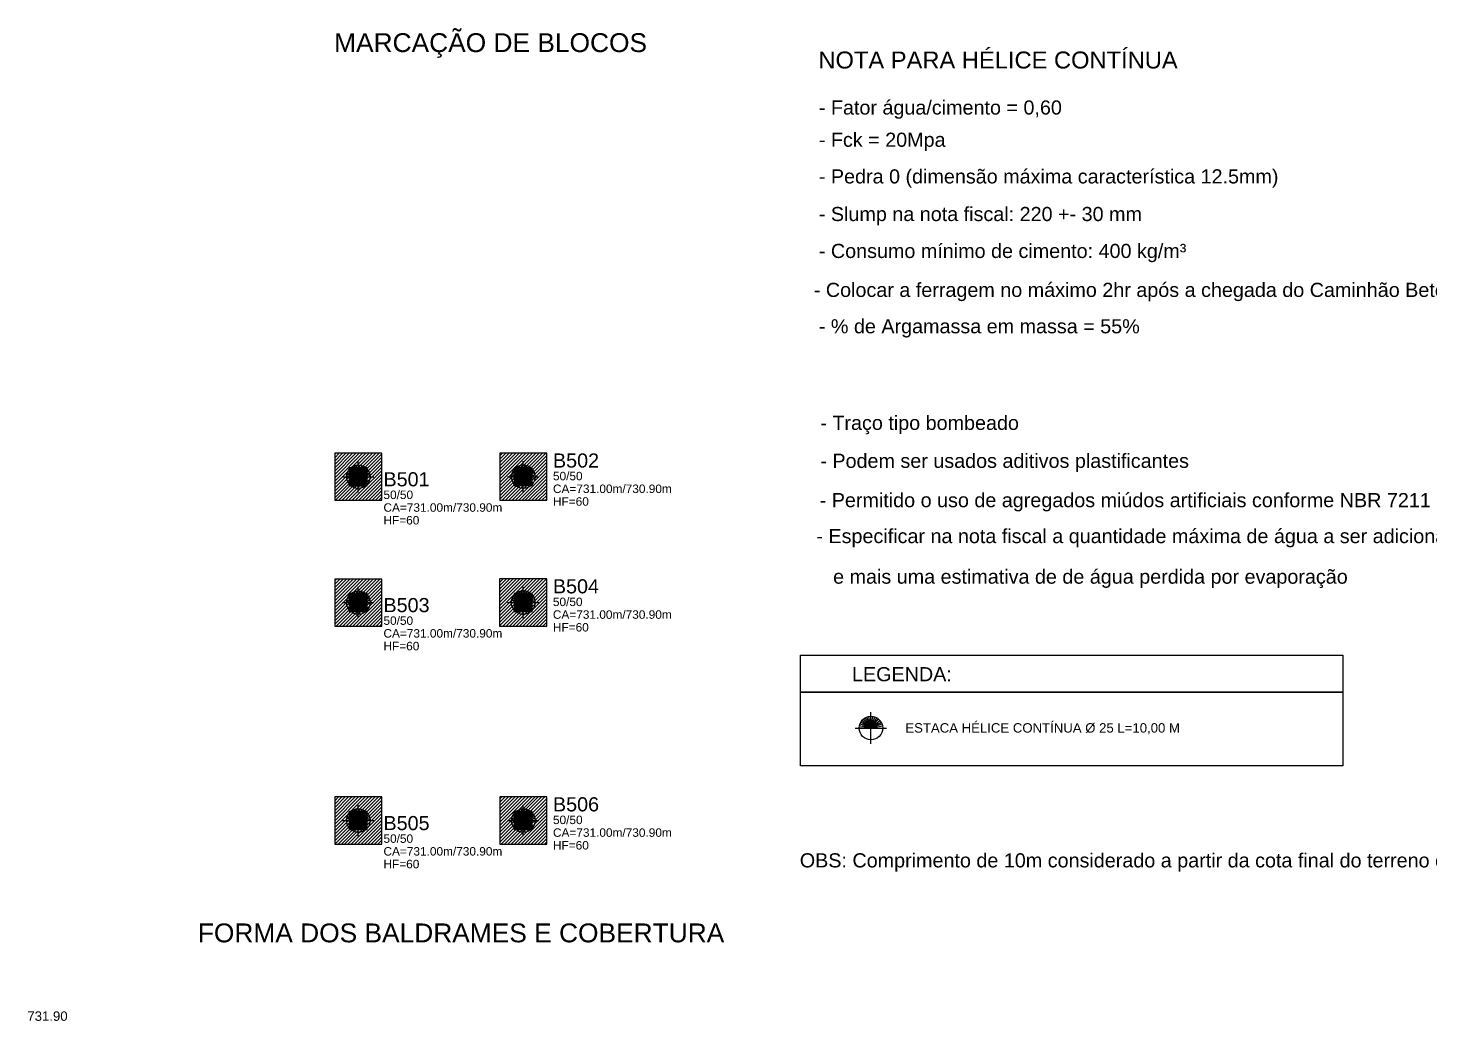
# Model space of a CAD drawing. Extents: x 3 to 128, y 2 to 83.
# Drawn here: x 61.44 to 91.2, y 61.86 to 82.95 of the extents above; entities that cross this region are included whole.
import ezdxf

# ---------------------------------------------------------------- set-up
doc = ezdxf.new("R2010")
doc.units = 0
doc.header["$MEASUREMENT"] = 0
doc.linetypes.add('ESTILO_TQS_0001', pattern=[1, 0.7, -0.3])
for name, color, linetype in [('1', 3, 'CONTINUOUS'), ('18', 6, 'CONTINUOUS'), ('19', 253, 'CONTINUOUS'), ('23', 100, 'CONTINUOUS'), ('3', 7, 'CONTINUOUS'), ('36', 7, 'CONTINUOUS'), ('8', 178, 'CONTINUOUS')]:
    doc.layers.add(name, color=color, linetype=linetype)
doc.styles.add('TQS_ARIAL', font='arial.ttf')

msp = doc.modelspace()

# ---------------------------------------------------------------- linework, layer by layer
at = {"layer": '1', "color": 3, "linetype": 'Continuous'}
for p, q in [((68.451969, 73.418001), (68.451969, 73.418001)), ((71.955052, 73.418213), (71.955052, 73.418213)), ((68.451969, 70.746264), (68.451969, 70.746264)), ((71.953513, 70.74734), (71.953513, 70.74734)), ((68.451968, 66.117871), (68.451968, 66.117871)), ((71.955051, 66.118083), (71.955051, 66.118083))]:
    msp.add_line(p, q, dxfattribs=at)
at = {"layer": '18', "color": 6, "linetype": 'Continuous'}
for p, q in [((67.951969, 72.972427), (68.897543, 73.918001)), ((67.951969, 73.043138), (68.826832, 73.918001)), ((67.951969, 73.113849), (68.756122, 73.918001)), ((67.951969, 73.184559), (68.685411, 73.918001)), ((67.951969, 73.25527), (68.6147, 73.918001)), ((67.951969, 73.325981), (68.543989, 73.918001)), ((67.951969, 73.396691), (68.473279, 73.918001)), ((67.951969, 73.467402), (68.402568, 73.918001)), ((67.951969, 73.538113), (68.331857, 73.918001)), ((67.951969, 73.608823), (68.261147, 73.918001)), ((67.951969, 73.679534), (68.190436, 73.918001)), ((67.951969, 73.750245), (68.119725, 73.918001)), ((67.951969, 73.820955), (68.049015, 73.918001)), ((67.951969, 73.891666), (67.978304, 73.918001)), ((67.968254, 72.918001), (68.951969, 73.901717)), ((68.038964, 72.918001), (68.951969, 73.831006)), ((71.455052, 72.939976), (72.433289, 73.918213)), ((71.455052, 73.010687), (72.362578, 73.918213)), ((71.455052, 73.081397), (72.291868, 73.918213)), ((71.455052, 73.152108), (72.221157, 73.918213)), ((71.455052, 73.222819), (72.150446, 73.918213)), ((71.455052, 73.293529), (72.079736, 73.918213)), ((71.455052, 73.36424), (72.009025, 73.918213)), ((71.455052, 73.434951), (71.938314, 73.918213)), ((71.455052, 73.505661), (71.867604, 73.918213)), ((71.455052, 73.576372), (71.796893, 73.918213)), ((71.455052, 73.647083), (71.726182, 73.918213)), ((71.455052, 73.717793), (71.655472, 73.918213)), ((71.455052, 73.788504), (71.584761, 73.918213)), ((71.455052, 73.859215), (71.51405, 73.918213)), ((71.504, 72.918213), (72.455052, 73.869265)), ((68.109675, 72.918001), (68.951969, 73.760295)), ((68.180386, 72.918001), (68.951969, 73.689585)), ((68.251096, 72.918001), (68.951969, 73.618874)), ((68.321807, 72.918001), (68.951969, 73.548163)), ((71.57471, 72.918213), (72.455052, 73.798555)), ((71.645421, 72.918213), (72.455052, 73.727844)), ((71.716132, 72.918213), (72.455052, 73.657133)), ((71.786842, 72.918213), (72.455052, 73.586422)), ((71.857553, 72.918213), (72.455052, 73.515712)), ((68.392518, 72.918001), (68.951969, 73.477453)), ((68.463228, 72.918001), (68.951969, 73.406742)), ((68.533939, 72.918001), (68.951969, 73.336031)), ((68.60465, 72.918001), (68.951969, 73.265321)), ((71.928264, 72.918213), (72.455052, 73.445001)), ((71.998975, 72.918213), (72.455052, 73.37429)), ((72.069685, 72.918213), (72.455052, 73.30358)), ((72.140396, 72.918213), (72.455052, 73.232869)), ((68.67536, 72.918001), (68.951969, 73.19461)), ((68.746071, 72.918001), (68.951969, 73.123899)), ((68.816782, 72.918001), (68.951969, 73.053189)), ((68.887492, 72.918001), (68.951969, 72.982478)), ((72.211107, 72.918213), (72.455052, 73.162158)), ((72.281817, 72.918213), (72.455052, 73.091448)), ((72.352528, 72.918213), (72.455052, 73.020737)), ((72.423239, 72.918213), (72.455052, 72.950026)), ((67.951969, 70.285421), (68.912812, 71.246264)), ((67.951969, 70.356132), (68.842101, 71.246264)), ((67.951969, 70.426843), (68.77139, 71.246264)), ((67.951969, 70.497553), (68.70068, 71.246264)), ((67.951969, 70.568264), (68.629969, 71.246264)), ((67.951969, 70.638975), (68.559258, 71.246264)), ((67.951969, 70.709685), (68.488548, 71.246264)), ((67.951969, 70.780396), (68.417837, 71.246264)), ((67.951969, 70.851107), (68.347126, 71.246264)), ((67.951969, 70.921817), (68.276416, 71.246264)), ((67.951969, 70.992528), (68.205705, 71.246264)), ((67.951969, 71.063239), (68.134994, 71.246264)), ((67.951969, 71.133949), (68.064284, 71.246264)), ((67.951969, 71.20466), (67.993573, 71.246264)), ((67.983522, 70.246264), (68.951969, 71.21471)), ((68.054233, 70.246264), (68.951969, 71.144)), ((71.453513, 70.251431), (72.449421, 71.24734)), ((71.453513, 70.322142), (72.37871, 71.24734)), ((71.453513, 70.392853), (72.308, 71.24734)), ((71.453513, 70.463564), (72.237289, 71.24734)), ((71.453513, 70.534274), (72.166578, 71.24734)), ((71.453513, 70.604985), (72.095868, 71.24734)), ((71.453513, 70.675696), (72.025157, 71.24734)), ((71.453513, 70.746406), (71.954446, 71.24734)), ((71.453513, 70.817117), (71.883736, 71.24734)), ((71.453513, 70.887828), (71.813025, 71.24734)), ((71.453513, 70.958538), (71.742314, 71.24734)), ((71.453513, 71.029249), (71.671604, 71.24734)), ((71.453513, 71.09996), (71.600893, 71.24734)), ((71.453513, 71.17067), (71.530182, 71.24734)), ((71.453513, 71.241381), (71.459472, 71.24734)), ((71.520132, 70.24734), (72.453513, 71.180721)), ((68.124944, 70.246264), (68.951969, 71.073289)), ((68.195655, 70.246264), (68.951969, 71.002578)), ((68.266365, 70.246264), (68.951969, 70.931868)), ((68.337076, 70.246264), (68.951969, 70.861157)), ((71.590842, 70.24734), (72.453513, 71.11001)), ((71.661553, 70.24734), (72.453513, 71.039299)), ((71.732264, 70.24734), (72.453513, 70.968589)), ((71.802974, 70.24734), (72.453513, 70.897878)), ((68.407787, 70.246264), (68.951969, 70.790446)), ((68.478497, 70.246264), (68.951969, 70.719736)), ((68.549208, 70.246264), (68.951969, 70.649025)), ((68.619919, 70.246264), (68.951969, 70.578314)), ((71.873685, 70.24734), (72.453513, 70.827167)), ((71.944396, 70.24734), (72.453513, 70.756457)), ((72.015106, 70.24734), (72.453513, 70.685746)), ((72.085817, 70.24734), (72.453513, 70.615035)), ((72.156528, 70.24734), (72.453513, 70.544325)), ((68.690629, 70.246264), (68.951969, 70.507604)), ((68.76134, 70.246264), (68.951969, 70.436893)), ((68.832051, 70.246264), (68.951969, 70.366182)), ((68.902761, 70.246264), (68.951969, 70.295472)), ((72.227238, 70.24734), (72.453513, 70.473614)), ((72.297949, 70.24734), (72.453513, 70.402903)), ((72.36866, 70.24734), (72.453513, 70.332193)), ((72.439371, 70.24734), (72.453513, 70.261482)), ((67.951968, 65.617871), (68.951968, 66.617871)), ((67.951968, 65.689226), (68.880613, 66.617871)), ((67.951968, 65.759937), (68.809902, 66.617871)), ((67.951968, 65.830648), (68.739191, 66.617871)), ((67.951968, 65.901358), (68.66848, 66.617871)), ((67.951968, 65.972069), (68.59777, 66.617871)), ((67.951968, 66.04278), (68.527059, 66.617871)), ((67.951968, 66.113491), (68.456348, 66.617871)), ((67.951968, 66.184201), (68.385638, 66.617871)), ((67.951968, 66.254912), (68.314927, 66.617871)), ((67.951968, 66.325623), (68.244216, 66.617871)), ((67.951968, 66.396333), (68.173506, 66.617871)), ((67.951968, 66.467044), (68.102795, 66.617871)), ((67.951968, 66.537755), (68.032084, 66.617871)), ((67.951968, 66.608465), (67.961374, 66.617871)), ((68.022034, 65.617871), (68.951968, 66.547805)), ((68.092745, 65.617871), (68.951968, 66.477094)), ((68.163455, 65.617871), (68.951968, 66.406384)), ((71.455051, 65.656775), (72.416359, 66.618083)), ((71.455051, 65.727486), (72.345648, 66.618083)), ((71.455051, 65.798196), (72.274937, 66.618083)), ((71.455051, 65.868907), (72.204227, 66.618083)), ((71.455051, 65.939618), (72.133516, 66.618083)), ((71.455051, 66.010328), (72.062805, 66.618083)), ((71.455051, 66.081039), (71.992095, 66.618083)), ((71.455051, 66.15175), (71.921384, 66.618083)), ((71.455051, 66.22246), (71.850673, 66.618083)), ((71.455051, 66.293171), (71.779963, 66.618083)), ((71.455051, 66.363882), (71.709252, 66.618083)), ((71.455051, 66.434592), (71.638541, 66.618083)), ((71.455051, 66.505303), (71.567831, 66.618083)), ((71.455051, 66.576014), (71.49712, 66.618083)), ((71.487069, 65.618083), (72.455051, 66.586064)), ((71.55778, 65.618083), (72.455051, 66.515354)), ((71.628491, 65.618083), (72.455051, 66.444643)), ((71.699201, 65.618083), (72.455051, 66.373932)), ((68.234166, 65.617871), (68.951968, 66.335673)), ((68.304877, 65.617871), (68.951968, 66.264962)), ((68.375587, 65.617871), (68.951968, 66.194252)), ((68.446298, 65.617871), (68.951968, 66.123541)), ((71.769912, 65.618083), (72.455051, 66.303222)), ((71.840623, 65.618083), (72.455051, 66.232511)), ((71.911334, 65.618083), (72.455051, 66.1618)), ((71.982044, 65.618083), (72.455051, 66.09109)), ((68.517009, 65.617871), (68.951968, 66.05283)), ((68.587719, 65.617871), (68.951968, 65.98212)), ((68.65843, 65.617871), (68.951968, 65.911409)), ((68.729141, 65.617871), (68.951968, 65.840698)), ((72.052755, 65.618083), (72.455051, 66.020379)), ((72.123466, 65.618083), (72.455051, 65.949668)), ((72.194176, 65.618083), (72.455051, 65.878958)), ((72.264887, 65.618083), (72.455051, 65.808247)), ((68.799851, 65.617871), (68.951968, 65.769988)), ((68.870562, 65.617871), (68.951968, 65.699277)), ((68.941273, 65.617871), (68.951968, 65.628566)), ((72.335598, 65.618083), (72.455051, 65.737536)), ((72.406308, 65.618083), (72.455051, 65.666825))]:
    msp.add_line(p, q, dxfattribs=at)
for points in [[(67.951969, 72.918001), (68.951969, 72.918001), (68.951969, 73.918001), (67.951969, 73.918001), (67.951969, 72.918001)], [(71.455052, 72.918213), (72.455052, 72.918213), (72.455052, 73.918213), (71.455052, 73.918213), (71.455052, 72.918213)], [(67.951969, 70.246264), (68.951969, 70.246264), (68.951969, 71.246264), (67.951969, 71.246264), (67.951969, 70.246264)], [(71.453513, 70.24734), (72.453513, 70.24734), (72.453513, 71.24734), (71.453513, 71.24734), (71.453513, 70.24734)], [(67.951968, 65.617871), (68.951968, 65.617871), (68.951968, 66.617871), (67.951968, 66.617871), (67.951968, 65.617871)], [(71.455051, 65.618083), (72.455051, 65.618083), (72.455051, 66.618083), (71.455051, 66.618083), (71.455051, 65.618083)]]:
    msp.add_lwpolyline(points, dxfattribs=at)
at = {"layer": '19', "color": 253, "linetype": 'Continuous'}
for p, q in [((68.261969, 73.240001), (68.629969, 73.608001)), ((68.261969, 73.254143), (68.615827, 73.608001)), ((68.261969, 73.268285), (68.601685, 73.608001)), ((68.261969, 73.282427), (68.587543, 73.608001)), ((68.261969, 73.296569), (68.573401, 73.608001)), ((68.261969, 73.310712), (68.559259, 73.608001)), ((68.261969, 73.324854), (68.545116, 73.608001)), ((68.261969, 73.338996), (68.530974, 73.608001)), ((68.261969, 73.353138), (68.516832, 73.608001)), ((68.261969, 73.36728), (68.50269, 73.608001)), ((68.261969, 73.381422), (68.488548, 73.608001)), ((68.261969, 73.395564), (68.474406, 73.608001)), ((68.261969, 73.409707), (68.460264, 73.608001)), ((68.261969, 73.423849), (68.446122, 73.608001)), ((68.261969, 73.437991), (68.431979, 73.608001)), ((68.261969, 73.452133), (68.417837, 73.608001)), ((68.261969, 73.466275), (68.403695, 73.608001)), ((68.261969, 73.480417), (68.389553, 73.608001)), ((68.261969, 73.494559), (68.375411, 73.608001)), ((68.261969, 73.508702), (68.361269, 73.608001)), ((68.261969, 73.522844), (68.347127, 73.608001)), ((68.261969, 73.536986), (68.332984, 73.608001)), ((68.261969, 73.551128), (68.318842, 73.608001)), ((68.261969, 73.56527), (68.3047, 73.608001)), ((68.261969, 73.579412), (68.290558, 73.608001)), ((68.261969, 73.593554), (68.276416, 73.608001)), ((68.261969, 73.597793), (68.631761, 73.228001)), ((68.261969, 73.583651), (68.617619, 73.228001)), ((68.261969, 73.569509), (68.603477, 73.228001)), ((68.261969, 73.555367), (68.589335, 73.228001)), ((68.261969, 73.541225), (68.575193, 73.228001)), ((68.261969, 73.527083), (68.561051, 73.228001)), ((68.264111, 73.228001), (68.641969, 73.605859)), ((68.265904, 73.608001), (68.641969, 73.231935)), ((68.278254, 73.228001), (68.641969, 73.591717)), ((68.280046, 73.608001), (68.641969, 73.246078)), ((68.292396, 73.228001), (68.641969, 73.577575)), ((68.294188, 73.608001), (68.641969, 73.26022)), ((68.306538, 73.228001), (68.641969, 73.563432)), ((68.30833, 73.608001), (68.641969, 73.274362)), ((68.32068, 73.228001), (68.641969, 73.54929)), ((68.322472, 73.608001), (68.641969, 73.288504)), ((68.334822, 73.228001), (68.641969, 73.535148)), ((68.336614, 73.608001), (68.641969, 73.302646)), ((68.348964, 73.228001), (68.641969, 73.521006)), ((68.350756, 73.608001), (68.641969, 73.316788)), ((68.364899, 73.608001), (68.641969, 73.33093)), ((68.379041, 73.608001), (68.641969, 73.345072)), ((68.393183, 73.608001), (68.641969, 73.359215)), ((68.407325, 73.608001), (68.641969, 73.373357)), ((68.421467, 73.608001), (68.641969, 73.387499)), ((68.435609, 73.608001), (68.641969, 73.401641)), ((68.449751, 73.608001), (68.641969, 73.415783)), ((68.463893, 73.608001), (68.641969, 73.429925)), ((68.478036, 73.608001), (68.641969, 73.444067)), ((68.492178, 73.608001), (68.641969, 73.45821)), ((68.50632, 73.608001), (68.641969, 73.472352)), ((68.520462, 73.608001), (68.641969, 73.486494)), ((68.534604, 73.608001), (68.641969, 73.500636)), ((68.548746, 73.608001), (68.641969, 73.514778)), ((68.562888, 73.608001), (68.641969, 73.52892)), ((68.577031, 73.608001), (68.641969, 73.543062)), ((68.591173, 73.608001), (68.641969, 73.557205)), ((68.605315, 73.608001), (68.641969, 73.571347)), ((68.619457, 73.608001), (68.641969, 73.585489)), ((68.633599, 73.608001), (68.641969, 73.599631)), ((71.765052, 73.235834), (72.137431, 73.608213)), ((71.765052, 73.249976), (72.123289, 73.608213)), ((71.765052, 73.264118), (72.109147, 73.608213)), ((71.765052, 73.27826), (72.095005, 73.608213)), ((71.765052, 73.292402), (72.080863, 73.608213)), ((71.765052, 73.306544), (72.066721, 73.608213)), ((71.765052, 73.320687), (72.052578, 73.608213)), ((71.765052, 73.334829), (72.038436, 73.608213)), ((71.765052, 73.348971), (72.024294, 73.608213)), ((71.765052, 73.363113), (72.010152, 73.608213)), ((71.765052, 73.377255), (71.99601, 73.608213)), ((71.765052, 73.391397), (71.981868, 73.608213)), ((71.765052, 73.405539), (71.967726, 73.608213)), ((71.765052, 73.419681), (71.953583, 73.608213)), ((71.765052, 73.433824), (71.939441, 73.608213)), ((71.765052, 73.447966), (71.925299, 73.608213)), ((71.765052, 73.462108), (71.911157, 73.608213)), ((71.765052, 73.47625), (71.897015, 73.608213)), ((71.765052, 73.490392), (71.882873, 73.608213)), ((71.765052, 73.504534), (71.868731, 73.608213)), ((71.765052, 73.518676), (71.854589, 73.608213)), ((71.765052, 73.532819), (71.840446, 73.608213)), ((71.765052, 73.546961), (71.826304, 73.608213)), ((71.765052, 73.561103), (71.812162, 73.608213)), ((71.765052, 73.575245), (71.79802, 73.608213)), ((71.765052, 73.589387), (71.783878, 73.608213)), ((71.765052, 73.603529), (71.769736, 73.608213)), ((71.765052, 73.60196), (72.138799, 73.228213)), ((71.765052, 73.587818), (72.124657, 73.228213)), ((71.765052, 73.573676), (72.110514, 73.228213)), ((71.765052, 73.559534), (72.096372, 73.228213)), ((71.765052, 73.545392), (72.08223, 73.228213)), ((71.765052, 73.53125), (72.068088, 73.228213)), ((71.765052, 73.517108), (72.053946, 73.228213)), ((71.771573, 73.228213), (72.145052, 73.601692)), ((71.772941, 73.608213), (72.145052, 73.236103)), ((71.785716, 73.228213), (72.145052, 73.587549)), ((71.787083, 73.608213), (72.145052, 73.250245)), ((71.799858, 73.228213), (72.145052, 73.573407)), ((71.801225, 73.608213), (72.145052, 73.264387)), ((71.814, 73.228213), (72.145052, 73.559265)), ((71.815367, 73.608213), (72.145052, 73.278529)), ((71.828142, 73.228213), (72.145052, 73.545123)), ((71.829509, 73.608213), (72.145052, 73.292671)), ((71.842284, 73.228213), (72.145052, 73.530981)), ((71.843652, 73.608213), (72.145052, 73.306813)), ((71.856426, 73.228213), (72.145052, 73.516839)), ((71.857794, 73.608213), (72.145052, 73.320955)), ((71.871936, 73.608213), (72.145052, 73.335098)), ((71.886078, 73.608213), (72.145052, 73.34924)), ((71.90022, 73.608213), (72.145052, 73.363382)), ((71.914362, 73.608213), (72.145052, 73.377524)), ((71.928504, 73.608213), (72.145052, 73.391666)), ((71.942646, 73.608213), (72.145052, 73.405808)), ((71.956789, 73.608213), (72.145052, 73.41995)), ((71.970931, 73.608213), (72.145052, 73.434092)), ((71.985073, 73.608213), (72.145052, 73.448235)), ((71.999215, 73.608213), (72.145052, 73.462377)), ((72.013357, 73.608213), (72.145052, 73.476519)), ((72.027499, 73.608213), (72.145052, 73.490661)), ((72.041641, 73.608213), (72.145052, 73.504803)), ((72.055784, 73.608213), (72.145052, 73.518945)), ((72.069926, 73.608213), (72.145052, 73.533087)), ((72.084068, 73.608213), (72.145052, 73.54723)), ((72.09821, 73.608213), (72.145052, 73.561372)), ((72.112352, 73.608213), (72.145052, 73.575514)), ((72.126494, 73.608213), (72.145052, 73.589656)), ((72.140636, 73.608213), (72.145052, 73.603798)), ((68.261969, 73.51294), (68.546909, 73.228001)), ((68.261969, 73.498798), (68.532766, 73.228001)), ((68.261969, 73.484656), (68.518624, 73.228001)), ((68.261969, 73.470514), (68.504482, 73.228001)), ((68.261969, 73.456372), (68.49034, 73.228001)), ((68.261969, 73.44223), (68.476198, 73.228001)), ((68.261969, 73.428088), (68.462056, 73.228001)), ((68.261969, 73.413945), (68.447914, 73.228001)), ((68.261969, 73.399803), (68.433772, 73.228001)), ((68.261969, 73.385661), (68.419629, 73.228001)), ((68.261969, 73.371519), (68.405487, 73.228001)), ((68.261969, 73.357377), (68.391345, 73.228001)), ((68.261969, 73.343235), (68.377203, 73.228001)), ((68.261969, 73.329093), (68.363061, 73.228001)), ((68.261969, 73.314951), (68.348919, 73.228001)), ((68.261969, 73.300808), (68.334777, 73.228001)), ((68.261969, 73.286666), (68.320634, 73.228001)), ((68.261969, 73.272524), (68.306492, 73.228001)), ((68.261969, 73.258382), (68.29235, 73.228001)), ((68.261969, 73.24424), (68.278208, 73.228001)), ((68.261969, 73.230098), (68.264066, 73.228001)), ((68.363106, 73.228001), (68.641969, 73.506864)), ((68.377248, 73.228001), (68.641969, 73.492722)), ((68.391391, 73.228001), (68.641969, 73.47858)), ((68.405533, 73.228001), (68.641969, 73.464437)), ((68.419675, 73.228001), (68.641969, 73.450295)), ((68.433817, 73.228001), (68.641969, 73.436153)), ((68.447959, 73.228001), (68.641969, 73.422011)), ((68.462101, 73.228001), (68.641969, 73.407869)), ((68.476243, 73.228001), (68.641969, 73.393727)), ((68.490386, 73.228001), (68.641969, 73.379585)), ((68.504528, 73.228001), (68.641969, 73.365442)), ((68.51867, 73.228001), (68.641969, 73.3513)), ((68.532812, 73.228001), (68.641969, 73.337158)), ((68.546954, 73.228001), (68.641969, 73.323016)), ((68.561096, 73.228001), (68.641969, 73.308874)), ((68.575238, 73.228001), (68.641969, 73.294732)), ((68.589381, 73.228001), (68.641969, 73.28059)), ((68.603523, 73.228001), (68.641969, 73.266448)), ((68.617665, 73.228001), (68.641969, 73.252305)), ((68.631807, 73.228001), (68.641969, 73.238163)), ((71.765052, 73.502965), (72.039804, 73.228213)), ((71.765052, 73.488823), (72.025662, 73.228213)), ((71.765052, 73.474681), (72.01152, 73.228213)), ((71.765052, 73.460539), (71.997377, 73.228213)), ((71.765052, 73.446397), (71.983235, 73.228213)), ((71.765052, 73.432255), (71.969093, 73.228213)), ((71.765052, 73.418113), (71.954951, 73.228213)), ((71.765052, 73.403971), (71.940809, 73.228213)), ((71.765052, 73.389828), (71.926667, 73.228213)), ((71.765052, 73.375686), (71.912525, 73.228213)), ((71.765052, 73.361544), (71.898382, 73.228213)), ((71.765052, 73.347402), (71.88424, 73.228213)), ((71.765052, 73.33326), (71.870098, 73.228213)), ((71.765052, 73.319118), (71.855956, 73.228213)), ((71.765052, 73.304976), (71.841814, 73.228213)), ((71.765052, 73.290833), (71.827672, 73.228213)), ((71.765052, 73.276691), (71.81353, 73.228213)), ((71.765052, 73.262549), (71.799387, 73.228213)), ((71.765052, 73.248407), (71.785245, 73.228213)), ((71.765052, 73.234265), (71.771103, 73.228213)), ((71.870568, 73.228213), (72.145052, 73.502697)), ((71.88471, 73.228213), (72.145052, 73.488555)), ((71.898853, 73.228213), (72.145052, 73.474412)), ((71.912995, 73.228213), (72.145052, 73.46027)), ((71.927137, 73.228213), (72.145052, 73.446128)), ((71.941279, 73.228213), (72.145052, 73.431986)), ((71.955421, 73.228213), (72.145052, 73.417844)), ((71.969563, 73.228213), (72.145052, 73.403702)), ((71.983705, 73.228213), (72.145052, 73.38956)), ((71.997848, 73.228213), (72.145052, 73.375417)), ((72.01199, 73.228213), (72.145052, 73.361275)), ((72.026132, 73.228213), (72.145052, 73.347133)), ((72.040274, 73.228213), (72.145052, 73.332991)), ((72.054416, 73.228213), (72.145052, 73.318849)), ((72.068558, 73.228213), (72.145052, 73.304707)), ((72.0827, 73.228213), (72.145052, 73.290565)), ((72.096842, 73.228213), (72.145052, 73.276422)), ((72.110985, 73.228213), (72.145052, 73.26228)), ((72.125127, 73.228213), (72.145052, 73.248138)), ((72.139269, 73.228213), (72.145052, 73.233996)), ((68.261969, 70.567137), (68.631096, 70.936264)), ((68.261969, 70.581279), (68.616954, 70.936264)), ((68.261969, 70.595421), (68.602812, 70.936264)), ((68.261969, 70.609563), (68.58867, 70.936264)), ((68.261969, 70.623705), (68.574528, 70.936264)), ((68.261969, 70.637848), (68.560385, 70.936264)), ((68.261969, 70.65199), (68.546243, 70.936264)), ((68.261969, 70.666132), (68.532101, 70.936264)), ((68.261969, 70.680274), (68.517959, 70.936264)), ((68.261969, 70.694416), (68.503817, 70.936264)), ((68.261969, 70.708558), (68.489675, 70.936264)), ((68.261969, 70.7227), (68.475533, 70.936264)), ((68.261969, 70.736843), (68.46139, 70.936264)), ((68.261969, 70.750985), (68.447248, 70.936264)), ((68.261969, 70.765127), (68.433106, 70.936264)), ((68.261969, 70.779269), (68.418964, 70.936264)), ((68.261969, 70.793411), (68.404822, 70.936264)), ((68.261969, 70.807553), (68.39068, 70.936264)), ((68.261969, 70.821695), (68.376538, 70.936264)), ((68.261969, 70.835837), (68.362395, 70.936264)), ((68.261969, 70.84998), (68.348253, 70.936264)), ((68.261969, 70.864122), (68.334111, 70.936264)), ((68.261969, 70.878264), (68.319969, 70.936264)), ((68.261969, 70.892406), (68.305827, 70.936264)), ((68.261969, 70.906548), (68.291685, 70.936264)), ((68.261969, 70.92069), (68.277543, 70.936264)), ((68.261969, 70.934832), (68.263401, 70.936264)), ((68.261969, 70.92493), (68.630635, 70.556264)), ((68.261969, 70.910788), (68.616492, 70.556264)), ((68.261969, 70.896646), (68.60235, 70.556264)), ((68.261969, 70.882504), (68.588208, 70.556264)), ((68.261969, 70.868361), (68.574066, 70.556264)), ((68.261969, 70.854219), (68.559924, 70.556264)), ((68.261969, 70.840077), (68.545782, 70.556264)), ((68.264777, 70.936264), (68.641969, 70.559072)), ((68.265238, 70.556264), (68.641969, 70.932995)), ((68.278919, 70.936264), (68.641969, 70.573214)), ((68.27938, 70.556264), (68.641969, 70.918853)), ((68.293061, 70.936264), (68.641969, 70.587356)), ((68.293522, 70.556264), (68.641969, 70.90471)), ((68.307203, 70.936264), (68.641969, 70.601499)), ((68.307665, 70.556264), (68.641969, 70.890568)), ((68.321345, 70.936264), (68.641969, 70.615641)), ((68.321807, 70.556264), (68.641969, 70.876426)), ((68.335487, 70.936264), (68.641969, 70.629783)), ((68.335949, 70.556264), (68.641969, 70.862284)), ((68.34963, 70.936264), (68.641969, 70.643925)), ((68.350091, 70.556264), (68.641969, 70.848142)), ((68.363772, 70.936264), (68.641969, 70.658067)), ((68.377914, 70.936264), (68.641969, 70.672209)), ((68.392056, 70.936264), (68.641969, 70.686351)), ((68.406198, 70.936264), (68.641969, 70.700494)), ((68.42034, 70.936264), (68.641969, 70.714636)), ((68.434482, 70.936264), (68.641969, 70.728778)), ((68.448625, 70.936264), (68.641969, 70.74292)), ((68.462767, 70.936264), (68.641969, 70.757062)), ((68.476909, 70.936264), (68.641969, 70.771204)), ((68.491051, 70.936264), (68.641969, 70.785346)), ((68.505193, 70.936264), (68.641969, 70.799488)), ((68.519335, 70.936264), (68.641969, 70.813631)), ((68.533477, 70.936264), (68.641969, 70.827773)), ((68.547619, 70.936264), (68.641969, 70.841915)), ((68.561762, 70.936264), (68.641969, 70.856057)), ((68.575904, 70.936264), (68.641969, 70.870199)), ((68.590046, 70.936264), (68.641969, 70.884341)), ((68.604188, 70.936264), (68.641969, 70.898483)), ((68.61833, 70.936264), (68.641969, 70.912626)), ((68.632472, 70.936264), (68.641969, 70.926768)), ((71.763513, 70.561431), (72.139421, 70.93734)), ((71.763513, 70.575574), (72.125279, 70.93734)), ((71.763513, 70.589716), (72.111137, 70.93734)), ((71.763513, 70.603858), (72.096995, 70.93734)), ((71.763513, 70.618), (72.082852, 70.93734)), ((71.763513, 70.632142), (72.06871, 70.93734)), ((71.763513, 70.646284), (72.054568, 70.93734)), ((71.763513, 70.660426), (72.040426, 70.93734)), ((71.763513, 70.674569), (72.026284, 70.93734)), ((71.763513, 70.688711), (72.012142, 70.93734)), ((71.763513, 70.702853), (71.998, 70.93734)), ((71.763513, 70.716995), (71.983858, 70.93734)), ((71.763513, 70.731137), (71.969715, 70.93734)), ((71.763513, 70.745279), (71.955573, 70.93734)), ((71.763513, 70.759421), (71.941431, 70.93734)), ((71.763513, 70.773564), (71.927289, 70.93734)), ((71.763513, 70.787706), (71.913147, 70.93734)), ((71.763513, 70.801848), (71.899005, 70.93734)), ((71.763513, 70.81599), (71.884863, 70.93734)), ((71.763513, 70.830132), (71.87072, 70.93734)), ((71.763513, 70.844274), (71.856578, 70.93734)), ((71.763513, 70.858416), (71.842436, 70.93734)), ((71.763513, 70.872558), (71.828294, 70.93734)), ((71.763513, 70.886701), (71.814152, 70.93734)), ((71.763513, 70.900843), (71.80001, 70.93734)), ((71.763513, 70.914985), (71.785868, 70.93734)), ((71.763513, 70.929127), (71.771726, 70.93734)), ((71.763513, 70.930635), (72.136809, 70.55734)), ((71.763513, 70.916493), (72.122667, 70.55734)), ((71.763513, 70.902351), (72.108525, 70.55734)), ((71.763513, 70.888209), (72.094383, 70.55734)), ((71.763513, 70.874067), (72.08024, 70.55734)), ((71.763513, 70.859925), (72.066098, 70.55734)), ((71.763513, 70.845783), (72.051956, 70.55734)), ((71.770951, 70.93734), (72.143513, 70.564778)), ((71.773563, 70.55734), (72.143513, 70.927289)), ((71.785093, 70.93734), (72.143513, 70.57892)), ((71.787705, 70.55734), (72.143513, 70.913147)), ((71.799235, 70.93734), (72.143513, 70.593062)), ((71.801847, 70.55734), (72.143513, 70.899005)), ((71.813377, 70.93734), (72.143513, 70.607204)), ((71.81599, 70.55734), (72.143513, 70.884863)), ((71.82752, 70.93734), (72.143513, 70.621346)), ((71.830132, 70.55734), (72.143513, 70.870721)), ((71.841662, 70.93734), (72.143513, 70.635488)), ((71.844274, 70.55734), (72.143513, 70.856579)), ((71.855804, 70.93734), (72.143513, 70.64963)), ((71.858416, 70.55734), (72.143513, 70.842437)), ((71.869946, 70.93734), (72.143513, 70.663773)), ((71.884088, 70.93734), (72.143513, 70.677915)), ((71.89823, 70.93734), (72.143513, 70.692057)), ((71.912372, 70.93734), (72.143513, 70.706199)), ((71.926515, 70.93734), (72.143513, 70.720341)), ((71.940657, 70.93734), (72.143513, 70.734483)), ((71.954799, 70.93734), (72.143513, 70.748625)), ((71.968941, 70.93734), (72.143513, 70.762767)), ((71.983083, 70.93734), (72.143513, 70.77691)), ((71.997225, 70.93734), (72.143513, 70.791052)), ((72.011367, 70.93734), (72.143513, 70.805194)), ((72.02551, 70.93734), (72.143513, 70.819336)), ((72.039652, 70.93734), (72.143513, 70.833478)), ((72.053794, 70.93734), (72.143513, 70.84762)), ((72.067936, 70.93734), (72.143513, 70.861762)), ((72.082078, 70.93734), (72.143513, 70.875905)), ((72.09622, 70.93734), (72.143513, 70.890047)), ((72.110362, 70.93734), (72.143513, 70.904189)), ((72.124504, 70.93734), (72.143513, 70.918331)), ((72.138647, 70.93734), (72.143513, 70.932473)), ((68.261969, 70.825935), (68.53164, 70.556264)), ((68.261969, 70.811793), (68.517498, 70.556264)), ((68.261969, 70.797651), (68.503355, 70.556264)), ((68.261969, 70.783509), (68.489213, 70.556264)), ((68.261969, 70.769367), (68.475071, 70.556264)), ((68.261969, 70.755224), (68.460929, 70.556264)), ((68.261969, 70.741082), (68.446787, 70.556264)), ((68.261969, 70.72694), (68.432645, 70.556264)), ((68.261969, 70.712798), (68.418503, 70.556264)), ((68.261969, 70.698656), (68.40436, 70.556264)), ((68.261969, 70.684514), (68.390218, 70.556264)), ((68.261969, 70.670372), (68.376076, 70.556264)), ((68.261969, 70.656229), (68.361934, 70.556264)), ((68.261969, 70.642087), (68.347792, 70.556264)), ((68.261969, 70.627945), (68.33365, 70.556264)), ((68.261969, 70.613803), (68.319508, 70.556264)), ((68.261969, 70.599661), (68.305366, 70.556264)), ((68.261969, 70.585519), (68.291223, 70.556264)), ((68.261969, 70.571377), (68.277081, 70.556264)), ((68.364233, 70.556264), (68.641969, 70.834)), ((68.378375, 70.556264), (68.641969, 70.819858)), ((68.392517, 70.556264), (68.641969, 70.805716)), ((68.40666, 70.556264), (68.641969, 70.791573)), ((68.420802, 70.556264), (68.641969, 70.777431)), ((68.434944, 70.556264), (68.641969, 70.763289)), ((68.449086, 70.556264), (68.641969, 70.749147)), ((68.463228, 70.556264), (68.641969, 70.735005)), ((68.47737, 70.556264), (68.641969, 70.720863)), ((68.491512, 70.556264), (68.641969, 70.706721)), ((68.505655, 70.556264), (68.641969, 70.692578)), ((68.519797, 70.556264), (68.641969, 70.678436)), ((68.533939, 70.556264), (68.641969, 70.664294)), ((68.548081, 70.556264), (68.641969, 70.650152)), ((68.562223, 70.556264), (68.641969, 70.63601)), ((68.576365, 70.556264), (68.641969, 70.621868)), ((68.590507, 70.556264), (68.641969, 70.607726)), ((68.604649, 70.556264), (68.641969, 70.593584)), ((68.618792, 70.556264), (68.641969, 70.579441)), ((68.632934, 70.556264), (68.641969, 70.565299)), ((71.763513, 70.83164), (72.037814, 70.55734)), ((71.763513, 70.817498), (72.023672, 70.55734)), ((71.763513, 70.803356), (72.00953, 70.55734)), ((71.763513, 70.789214), (71.995388, 70.55734)), ((71.763513, 70.775072), (71.981245, 70.55734)), ((71.763513, 70.76093), (71.967103, 70.55734)), ((71.763513, 70.746788), (71.952961, 70.55734)), ((71.763513, 70.732646), (71.938819, 70.55734)), ((71.763513, 70.718503), (71.924677, 70.55734)), ((71.763513, 70.704361), (71.910535, 70.55734)), ((71.763513, 70.690219), (71.896393, 70.55734)), ((71.763513, 70.676077), (71.88225, 70.55734)), ((71.763513, 70.661935), (71.868108, 70.55734)), ((71.763513, 70.647793), (71.853966, 70.55734)), ((71.763513, 70.633651), (71.839824, 70.55734)), ((71.763513, 70.619508), (71.825682, 70.55734)), ((71.763513, 70.605366), (71.81154, 70.55734)), ((71.763513, 70.591224), (71.797398, 70.55734)), ((71.763513, 70.577082), (71.783256, 70.55734)), ((71.763513, 70.56294), (71.769113, 70.55734)), ((71.872558, 70.55734), (72.143513, 70.828294)), ((71.8867, 70.55734), (72.143513, 70.814152)), ((71.900842, 70.55734), (72.143513, 70.80001)), ((71.914985, 70.55734), (72.143513, 70.785868)), ((71.929127, 70.55734), (72.143513, 70.771726)), ((71.943269, 70.55734), (72.143513, 70.757584)), ((71.957411, 70.55734), (72.143513, 70.743442)), ((71.971553, 70.55734), (72.143513, 70.729299)), ((71.985695, 70.55734), (72.143513, 70.715157)), ((71.999837, 70.55734), (72.143513, 70.701015)), ((72.013979, 70.55734), (72.143513, 70.686873)), ((72.028122, 70.55734), (72.143513, 70.672731)), ((72.042264, 70.55734), (72.143513, 70.658589)), ((72.056406, 70.55734), (72.143513, 70.644447)), ((72.070548, 70.55734), (72.143513, 70.630305)), ((72.08469, 70.55734), (72.143513, 70.616162)), ((72.098832, 70.55734), (72.143513, 70.60202)), ((72.112974, 70.55734), (72.143513, 70.587878)), ((72.127117, 70.55734), (72.143513, 70.573736)), ((72.141259, 70.55734), (72.143513, 70.559594)), ((68.261968, 65.927871), (68.641968, 66.307871)), ((68.261968, 65.942658), (68.627181, 66.307871)), ((68.261968, 65.9568), (68.613039, 66.307871)), ((68.261968, 65.970942), (68.598897, 66.307871)), ((68.261968, 65.985084), (68.584755, 66.307871)), ((68.261968, 65.999226), (68.570613, 66.307871)), ((68.261968, 66.013369), (68.55647, 66.307871)), ((68.261968, 66.027511), (68.542328, 66.307871)), ((68.261968, 66.041653), (68.528186, 66.307871)), ((68.261968, 66.055795), (68.514044, 66.307871)), ((68.261968, 66.069937), (68.499902, 66.307871)), ((68.261968, 66.084079), (68.48576, 66.307871)), ((68.261968, 66.098221), (68.471618, 66.307871)), ((68.261968, 66.112364), (68.457475, 66.307871)), ((68.261968, 66.126506), (68.443333, 66.307871)), ((68.261968, 66.140648), (68.429191, 66.307871)), ((68.261968, 66.15479), (68.415049, 66.307871)), ((68.261968, 66.168932), (68.400907, 66.307871)), ((68.261968, 66.183074), (68.386765, 66.307871)), ((68.261968, 66.197216), (68.372623, 66.307871)), ((68.261968, 66.211358), (68.35848, 66.307871)), ((68.261968, 66.225501), (68.344338, 66.307871)), ((68.261968, 66.239643), (68.330196, 66.307871)), ((68.261968, 66.253785), (68.316054, 66.307871)), ((68.261968, 66.267927), (68.301912, 66.307871)), ((68.261968, 66.282069), (68.28777, 66.307871)), ((68.261968, 66.296211), (68.273628, 66.307871)), ((68.261968, 66.300452), (68.63455, 65.927871)), ((68.261968, 66.28631), (68.620408, 65.927871)), ((68.261968, 66.272168), (68.606265, 65.927871)), ((68.261968, 66.258026), (68.592123, 65.927871)), ((68.261968, 66.243884), (68.577981, 65.927871)), ((68.261968, 66.229742), (68.563839, 65.927871)), ((68.261968, 66.2156), (68.549697, 65.927871)), ((68.261968, 66.201457), (68.535555, 65.927871)), ((68.261968, 66.187315), (68.521413, 65.927871)), ((68.261968, 66.173173), (68.50727, 65.927871)), ((68.261968, 66.159031), (68.493128, 65.927871)), ((68.261968, 66.144889), (68.478986, 65.927871)), ((68.261968, 66.130747), (68.464844, 65.927871)), ((68.261968, 66.116605), (68.450702, 65.927871)), ((68.261968, 66.102462), (68.43656, 65.927871)), ((68.261968, 66.08832), (68.422418, 65.927871)), ((68.261968, 66.074178), (68.408275, 65.927871)), ((68.268692, 66.307871), (68.641968, 65.934594)), ((68.275465, 65.927871), (68.641968, 66.294374)), ((68.282834, 66.307871), (68.641968, 65.948737)), ((68.289607, 65.927871), (68.641968, 66.280231)), ((68.296976, 66.307871), (68.641968, 65.962879)), ((68.30375, 65.927871), (68.641968, 66.266089)), ((68.311118, 66.307871), (68.641968, 65.977021)), ((68.317892, 65.927871), (68.641968, 66.251947)), ((68.32526, 66.307871), (68.641968, 65.991163)), ((68.332034, 65.927871), (68.641968, 66.237805)), ((68.339402, 66.307871), (68.641968, 66.005305)), ((68.346176, 65.927871), (68.641968, 66.223663)), ((68.353545, 66.307871), (68.641968, 66.019447)), ((68.360318, 65.927871), (68.641968, 66.209521)), ((68.367687, 66.307871), (68.641968, 66.033589)), ((68.37446, 65.927871), (68.641968, 66.195379)), ((68.381829, 66.307871), (68.641968, 66.047732)), ((68.388602, 65.927871), (68.641968, 66.181237)), ((68.395971, 66.307871), (68.641968, 66.061874)), ((68.402745, 65.927871), (68.641968, 66.167094)), ((68.410113, 66.307871), (68.641968, 66.076016)), ((68.416887, 65.927871), (68.641968, 66.152952)), ((68.424255, 66.307871), (68.641968, 66.090158)), ((68.431029, 65.927871), (68.641968, 66.13881)), ((68.438397, 66.307871), (68.641968, 66.1043)), ((68.445171, 65.927871), (68.641968, 66.124668)), ((68.45254, 66.307871), (68.641968, 66.118442)), ((68.459313, 65.927871), (68.641968, 66.110526)), ((68.466682, 66.307871), (68.641968, 66.132584)), ((68.473455, 65.927871), (68.641968, 66.096384)), ((68.480824, 66.307871), (68.641968, 66.146726)), ((68.487597, 65.927871), (68.641968, 66.082242)), ((68.494966, 66.307871), (68.641968, 66.160869)), ((68.509108, 66.307871), (68.641968, 66.175011)), ((68.52325, 66.307871), (68.641968, 66.189153)), ((68.537392, 66.307871), (68.641968, 66.203295)), ((68.551534, 66.307871), (68.641968, 66.217437)), ((68.565677, 66.307871), (68.641968, 66.231579)), ((68.579819, 66.307871), (68.641968, 66.245721)), ((68.593961, 66.307871), (68.641968, 66.259864)), ((68.608103, 66.307871), (68.641968, 66.274006)), ((68.622245, 66.307871), (68.641968, 66.288148)), ((68.636387, 66.307871), (68.641968, 66.30229)), ((71.765051, 65.938491), (72.134643, 66.308083)), ((71.765051, 65.952633), (72.120501, 66.308083)), ((71.765051, 65.966775), (72.106359, 66.308083)), ((71.765051, 65.980917), (72.092217, 66.308083)), ((71.765051, 65.995059), (72.078074, 66.308083)), ((71.765051, 66.009201), (72.063932, 66.308083)), ((71.765051, 66.023344), (72.04979, 66.308083)), ((71.765051, 66.037486), (72.035648, 66.308083)), ((71.765051, 66.051628), (72.021506, 66.308083)), ((71.765051, 66.06577), (72.007364, 66.308083)), ((71.765051, 66.079912), (71.993222, 66.308083)), ((71.765051, 66.094054), (71.97908, 66.308083)), ((71.765051, 66.108196), (71.964937, 66.308083)), ((71.765051, 66.122338), (71.950795, 66.308083)), ((71.765051, 66.136481), (71.936653, 66.308083)), ((71.765051, 66.150623), (71.922511, 66.308083)), ((71.765051, 66.164765), (71.908369, 66.308083)), ((71.765051, 66.178907), (71.894227, 66.308083)), ((71.765051, 66.193049), (71.880085, 66.308083)), ((71.765051, 66.207191), (71.865942, 66.308083)), ((71.765051, 66.221333), (71.8518, 66.308083)), ((71.765051, 66.235476), (71.837658, 66.308083)), ((71.765051, 66.249618), (71.823516, 66.308083)), ((71.765051, 66.26376), (71.809374, 66.308083)), ((71.765051, 66.277902), (71.795232, 66.308083)), ((71.765051, 66.292044), (71.78109, 66.308083)), ((71.765051, 66.306186), (71.766948, 66.308083)), ((71.765051, 66.30462), (72.141587, 65.928083)), ((71.765051, 66.290477), (72.127445, 65.928083)), ((71.765051, 66.276335), (72.113303, 65.928083)), ((71.765051, 66.262193), (72.099161, 65.928083)), ((71.765051, 66.248051), (72.085018, 65.928083)), ((71.765051, 66.233909), (72.070876, 65.928083)), ((71.765051, 66.219767), (72.056734, 65.928083)), ((71.765051, 66.205625), (72.042592, 65.928083)), ((71.765051, 66.191482), (72.02845, 65.928083)), ((71.765051, 66.17734), (72.014308, 65.928083)), ((71.765051, 66.163198), (72.000166, 65.928083)), ((71.765051, 66.149056), (71.986023, 65.928083)), ((71.765051, 66.134914), (71.971881, 65.928083)), ((71.765051, 66.120772), (71.957739, 65.928083)), ((71.765051, 66.10663), (71.943597, 65.928083)), ((71.765051, 66.092487), (71.929455, 65.928083)), ((71.765051, 66.078345), (71.915313, 65.928083)), ((71.768785, 65.928083), (72.145051, 66.304349)), ((71.775729, 66.308083), (72.145051, 65.938762)), ((71.782927, 65.928083), (72.145051, 66.290206)), ((71.789871, 66.308083), (72.145051, 65.952904)), ((71.797069, 65.928083), (72.145051, 66.276064)), ((71.804013, 66.308083), (72.145051, 65.967046)), ((71.811212, 65.928083), (72.145051, 66.261922)), ((71.818155, 66.308083), (72.145051, 65.981188)), ((71.825354, 65.928083), (72.145051, 66.24778)), ((71.832298, 66.308083), (72.145051, 65.99533)), ((71.839496, 65.928083), (72.145051, 66.233638)), ((71.84644, 66.308083), (72.145051, 66.009472)), ((71.853638, 65.928083), (72.145051, 66.219496)), ((71.860582, 66.308083), (72.145051, 66.023614)), ((71.86778, 65.928083), (72.145051, 66.205354)), ((71.874724, 66.308083), (72.145051, 66.037757)), ((71.881922, 65.928083), (72.145051, 66.191211)), ((71.888866, 66.308083), (72.145051, 66.051899)), ((71.896064, 65.928083), (72.145051, 66.177069)), ((71.903008, 66.308083), (72.145051, 66.066041)), ((71.910207, 65.928083), (72.145051, 66.162927)), ((71.91715, 66.308083), (72.145051, 66.080183)), ((71.924349, 65.928083), (72.145051, 66.148785)), ((71.931293, 66.308083), (72.145051, 66.094325)), ((71.938491, 65.928083), (72.145051, 66.134643)), ((71.945435, 66.308083), (72.145051, 66.108467)), ((71.952633, 65.928083), (72.145051, 66.120501)), ((71.959577, 66.308083), (72.145051, 66.122609)), ((71.966775, 65.928083), (72.145051, 66.106359)), ((71.973719, 66.308083), (72.145051, 66.136752)), ((71.980917, 65.928083), (72.145051, 66.092217)), ((71.987861, 66.308083), (72.145051, 66.150894)), ((71.995059, 65.928083), (72.145051, 66.078074)), ((72.002003, 66.308083), (72.145051, 66.165036)), ((72.016145, 66.308083), (72.145051, 66.179178)), ((72.030288, 66.308083), (72.145051, 66.19332)), ((72.04443, 66.308083), (72.145051, 66.207462)), ((72.058572, 66.308083), (72.145051, 66.221604)), ((72.072714, 66.308083), (72.145051, 66.235746)), ((72.086856, 66.308083), (72.145051, 66.249889)), ((72.100998, 66.308083), (72.145051, 66.264031)), ((72.11514, 66.308083), (72.145051, 66.278173)), ((72.129282, 66.308083), (72.145051, 66.292315)), ((72.143425, 66.308083), (72.145051, 66.306457)), ((68.261968, 66.060036), (68.394133, 65.927871)), ((68.261968, 66.045894), (68.379991, 65.927871)), ((68.261968, 66.031752), (68.365849, 65.927871)), ((68.261968, 66.01761), (68.351707, 65.927871)), ((68.261968, 66.003467), (68.337565, 65.927871)), ((68.261968, 65.989325), (68.323423, 65.927871)), ((68.261968, 65.975183), (68.309281, 65.927871)), ((68.261968, 65.961041), (68.295138, 65.927871)), ((68.261968, 65.946899), (68.280996, 65.927871)), ((68.261968, 65.932757), (68.266854, 65.927871)), ((68.50174, 65.927871), (68.641968, 66.068099)), ((68.515882, 65.927871), (68.641968, 66.053957)), ((68.530024, 65.927871), (68.641968, 66.039815)), ((68.544166, 65.927871), (68.641968, 66.025673)), ((68.558308, 65.927871), (68.641968, 66.011531)), ((68.57245, 65.927871), (68.641968, 65.997389)), ((68.586592, 65.927871), (68.641968, 65.983247)), ((68.600734, 65.927871), (68.641968, 65.969105)), ((68.614877, 65.927871), (68.641968, 65.954962)), ((68.629019, 65.927871), (68.641968, 65.94082)), ((71.765051, 66.064203), (71.901171, 65.928083)), ((71.765051, 66.050061), (71.887028, 65.928083)), ((71.765051, 66.035919), (71.872886, 65.928083)), ((71.765051, 66.021777), (71.858744, 65.928083)), ((71.765051, 66.007635), (71.844602, 65.928083)), ((71.765051, 65.993493), (71.83046, 65.928083)), ((71.765051, 65.97935), (71.816318, 65.928083)), ((71.765051, 65.965208), (71.802176, 65.928083)), ((71.765051, 65.951066), (71.788034, 65.928083)), ((71.765051, 65.936924), (71.773891, 65.928083)), ((72.009201, 65.928083), (72.145051, 66.063932)), ((72.023344, 65.928083), (72.145051, 66.04979)), ((72.037486, 65.928083), (72.145051, 66.035648)), ((72.051628, 65.928083), (72.145051, 66.021506)), ((72.06577, 65.928083), (72.145051, 66.007364)), ((72.079912, 65.928083), (72.145051, 65.993222)), ((72.094054, 65.928083), (72.145051, 65.979079)), ((72.108196, 65.928083), (72.145051, 65.964937)), ((72.122339, 65.928083), (72.145051, 65.950795)), ((72.136481, 65.928083), (72.145051, 65.936653))]:
    msp.add_line(p, q, dxfattribs=at)
for points in [[(68.261969, 73.228001), (68.641969, 73.228001), (68.641969, 73.608001), (68.261969, 73.608001), (68.261969, 73.228001)], [(71.765052, 73.228213), (72.145052, 73.228213), (72.145052, 73.608213), (71.765052, 73.608213), (71.765052, 73.228213)], [(68.261969, 70.556264), (68.641969, 70.556264), (68.641969, 70.936264), (68.261969, 70.936264), (68.261969, 70.556264)], [(71.763513, 70.55734), (72.143513, 70.55734), (72.143513, 70.93734), (71.763513, 70.93734), (71.763513, 70.55734)], [(68.261968, 65.927871), (68.641968, 65.927871), (68.641968, 66.307871), (68.261968, 66.307871), (68.261968, 65.927871)], [(71.765051, 65.928083), (72.145051, 65.928083), (72.145051, 66.308083), (71.765051, 66.308083), (71.765051, 65.928083)]]:
    msp.add_lwpolyline(points, dxfattribs=at)
at = {"layer": '23', "color": 100, "linetype": 'Continuous'}
for p, q in [((68.451969, 73.418001), (68.235463, 73.543001)), ((68.451969, 73.418001), (68.260458, 73.578698)), ((68.451969, 73.418001), (68.291272, 73.609512)), ((68.451969, 73.418001), (68.326969, 73.634507)), ((68.451969, 73.418001), (68.366464, 73.652924)), ((68.451969, 73.418001), (68.408557, 73.664203)), ((68.451969, 73.084751), (68.451969, 73.751251)), ((68.451969, 73.418001), (68.451969, 73.668001)), ((68.451969, 73.418001), (68.495381, 73.664203)), ((68.451969, 73.418001), (68.537474, 73.652924)), ((68.451969, 73.418001), (68.576969, 73.634507)), ((68.451969, 73.418001), (68.612666, 73.609512)), ((68.451969, 73.418001), (68.64348, 73.578698)), ((68.451969, 73.418001), (68.668476, 73.543001)), ((71.955052, 73.418213), (71.738545, 73.543213)), ((71.955052, 73.418213), (71.763541, 73.57891)), ((71.955052, 73.418213), (71.794355, 73.609724)), ((71.955052, 73.418213), (71.830052, 73.63472)), ((71.955052, 73.418213), (71.869547, 73.653137)), ((71.955052, 73.418213), (71.91164, 73.664415)), ((71.955052, 73.084963), (71.955052, 73.751463)), ((71.955052, 73.418213), (71.955052, 73.668213)), ((71.955052, 73.418213), (71.998464, 73.664415)), ((71.955052, 73.418213), (72.040557, 73.653137)), ((71.955052, 73.418213), (72.080052, 73.63472)), ((71.955052, 73.418213), (72.115749, 73.609724)), ((71.955052, 73.418213), (72.146563, 73.57891)), ((71.955052, 73.418213), (72.171558, 73.543213)), ((68.118719, 73.418001), (68.785219, 73.418001)), ((68.451969, 73.418001), (68.201969, 73.418001)), ((68.451969, 73.418001), (68.205767, 73.461413)), ((68.451969, 73.418001), (68.217046, 73.503506)), ((68.451969, 73.418001), (68.686892, 73.503506)), ((68.451969, 73.418001), (68.698171, 73.461413)), ((68.451969, 73.418001), (68.701969, 73.418001)), ((71.621802, 73.418213), (72.288302, 73.418213)), ((71.955052, 73.418213), (71.705052, 73.418213)), ((71.955052, 73.418213), (71.70885, 73.461625)), ((71.955052, 73.418213), (71.720128, 73.503718)), ((71.955052, 73.418213), (72.189975, 73.503718)), ((71.955052, 73.418213), (72.201254, 73.461625)), ((71.955052, 73.418213), (72.205052, 73.418213)), ((68.451969, 70.746264), (68.235462, 70.871264)), ((68.451969, 70.746264), (68.260458, 70.906961)), ((68.451969, 70.746264), (68.291272, 70.937775)), ((68.451969, 70.746264), (68.326969, 70.962771)), ((68.451969, 70.746264), (68.366464, 70.981187)), ((68.451969, 70.746264), (68.408557, 70.992466)), ((68.451969, 70.413014), (68.451969, 71.079514)), ((68.451969, 70.746264), (68.451969, 70.996264)), ((68.451969, 70.746264), (68.495381, 70.992466)), ((68.451969, 70.746264), (68.537474, 70.981187)), ((68.451969, 70.746264), (68.576969, 70.962771)), ((68.451969, 70.746264), (68.612666, 70.937775)), ((68.451969, 70.746264), (68.64348, 70.906961)), ((68.451969, 70.746264), (68.668475, 70.871264)), ((71.953513, 70.74734), (71.737007, 70.87234)), ((71.953513, 70.74734), (71.762002, 70.908036)), ((71.953513, 70.74734), (71.792816, 70.938851)), ((71.953513, 70.74734), (71.828513, 70.963846)), ((71.953513, 70.74734), (71.868008, 70.982263)), ((71.953513, 70.74734), (71.910101, 70.993541)), ((71.953513, 70.41409), (71.953513, 71.08059)), ((71.953513, 70.74734), (71.953513, 70.99734)), ((71.953513, 70.74734), (71.996925, 70.993541)), ((71.953513, 70.74734), (72.039018, 70.982263)), ((71.953513, 70.74734), (72.078513, 70.963846)), ((71.953513, 70.74734), (72.11421, 70.938851)), ((71.953513, 70.74734), (72.145024, 70.908036)), ((71.953513, 70.74734), (72.170019, 70.87234)), ((68.118719, 70.746264), (68.785219, 70.746264)), ((68.451969, 70.746264), (68.201969, 70.746264)), ((68.451969, 70.746264), (68.205767, 70.789676)), ((68.451969, 70.746264), (68.217046, 70.831769)), ((68.451969, 70.746264), (68.686892, 70.831769)), ((68.451969, 70.746264), (68.698171, 70.789676)), ((68.451969, 70.746264), (68.701969, 70.746264)), ((71.620263, 70.74734), (72.286763, 70.74734)), ((71.953513, 70.74734), (71.703513, 70.74734)), ((71.953513, 70.74734), (71.707311, 70.790752)), ((71.953513, 70.74734), (71.71859, 70.832845)), ((71.953513, 70.74734), (72.188436, 70.832845)), ((71.953513, 70.74734), (72.199715, 70.790752)), ((71.953513, 70.74734), (72.203513, 70.74734)), ((79.335781, 68.082281), (79.100858, 68.167786)), ((79.335781, 68.082281), (79.119275, 68.207281)), ((79.335781, 68.082281), (79.14427, 68.242978)), ((79.335781, 68.082281), (79.175084, 68.273792)), ((79.335781, 68.082281), (79.210781, 68.298787)), ((79.335781, 68.082281), (79.250276, 68.317204)), ((79.335781, 68.082281), (79.292369, 68.328483)), ((79.335781, 67.749031), (79.335781, 68.415531)), ((79.335781, 68.082281), (79.335781, 68.332281)), ((79.335781, 68.082281), (79.379193, 68.328483)), ((79.335781, 68.082281), (79.421286, 68.317204)), ((79.335781, 68.082281), (79.460781, 68.298787)), ((79.335781, 68.082281), (79.496478, 68.273792)), ((79.335781, 68.082281), (79.527292, 68.242978)), ((79.335781, 68.082281), (79.552287, 68.207281)), ((79.335781, 68.082281), (79.570704, 68.167786)), ((79.002531, 68.082281), (79.669031, 68.082281)), ((79.335781, 68.082281), (79.085781, 68.082281)), ((79.335781, 68.082281), (79.089579, 68.125693)), ((79.335781, 68.082281), (79.581983, 68.125693)), ((79.335781, 68.082281), (79.585781, 68.082281)), ((68.451968, 65.784621), (68.451968, 66.451121)), ((71.955051, 65.784833), (71.955051, 66.451333)), ((68.118718, 66.117871), (68.785218, 66.117871)), ((68.451968, 66.117871), (68.201968, 66.117871)), ((68.451968, 66.117871), (68.205766, 66.161283)), ((68.451968, 66.117871), (68.217045, 66.203376)), ((68.451968, 66.117871), (68.235462, 66.242871)), ((68.451968, 66.117871), (68.260457, 66.278568)), ((68.451968, 66.117871), (68.291271, 66.309382)), ((68.451968, 66.117871), (68.326968, 66.334377)), ((68.451968, 66.117871), (68.366463, 66.352794)), ((68.451968, 66.117871), (68.408556, 66.364073)), ((68.451968, 66.117871), (68.451968, 66.367871)), ((68.451968, 66.117871), (68.49538, 66.364073)), ((68.451968, 66.117871), (68.537473, 66.352794)), ((68.451968, 66.117871), (68.576968, 66.334377)), ((68.451968, 66.117871), (68.612665, 66.309382)), ((68.451968, 66.117871), (68.643479, 66.278568)), ((68.451968, 66.117871), (68.668474, 66.242871)), ((68.451968, 66.117871), (68.686891, 66.203376)), ((68.451968, 66.117871), (68.69817, 66.161283)), ((68.451968, 66.117871), (68.701968, 66.117871)), ((71.621801, 66.118083), (72.288301, 66.118083)), ((71.955051, 66.118083), (71.705051, 66.118083)), ((71.955051, 66.118083), (71.708849, 66.161495)), ((71.955051, 66.118083), (71.720127, 66.203588)), ((71.955051, 66.118083), (71.738544, 66.243083)), ((71.955051, 66.118083), (71.763539, 66.27878)), ((71.955051, 66.118083), (71.794354, 66.309594)), ((71.955051, 66.118083), (71.830051, 66.33459)), ((71.955051, 66.118083), (71.869546, 66.353006)), ((71.955051, 66.118083), (71.911639, 66.364285)), ((71.955051, 66.118083), (71.955051, 66.368083)), ((71.955051, 66.118083), (71.998463, 66.364285)), ((71.955051, 66.118083), (72.040556, 66.353006)), ((71.955051, 66.118083), (72.080051, 66.33459)), ((71.955051, 66.118083), (72.115747, 66.309594)), ((71.955051, 66.118083), (72.146562, 66.27878)), ((71.955051, 66.118083), (72.171557, 66.243083)), ((71.955051, 66.118083), (72.189974, 66.203588)), ((71.955051, 66.118083), (72.201253, 66.161495)), ((71.955051, 66.118083), (72.205051, 66.118083))]:
    msp.add_line(p, q, dxfattribs=at)
for centre in [(68.451969, 73.418001), (71.955052, 73.418213), (68.451969, 70.746264), (71.953513, 70.74734), (79.335781, 68.082281), (68.451968, 66.117871), (71.955051, 66.118083)]:
    msp.add_circle(centre, 0.25, dxfattribs=at)
at = {"layer": '3', "color": 7, "linetype": 'Continuous'}
for points in [[(68.261969, 73.228001), (68.641969, 73.228001), (68.641969, 73.608001), (68.261969, 73.608001), (68.261969, 73.228001)], [(71.765052, 73.228213), (72.145052, 73.228213), (72.145052, 73.608213), (71.765052, 73.608213), (71.765052, 73.228213)], [(68.261969, 70.556264), (68.641969, 70.556264), (68.641969, 70.936264), (68.261969, 70.936264), (68.261969, 70.556264)], [(71.763513, 70.55734), (72.143513, 70.55734), (72.143513, 70.93734), (71.763513, 70.93734), (71.763513, 70.55734)], [(68.261968, 65.927871), (68.641968, 65.927871), (68.641968, 66.307871), (68.261968, 66.307871), (68.261968, 65.927871)], [(71.765051, 65.928083), (72.145051, 65.928083), (72.145051, 66.308083), (71.765051, 66.308083), (71.765051, 65.928083)]]:
    msp.add_lwpolyline(points, dxfattribs=at)
at = {"layer": '8', "color": 178, "linetype": 'Continuous'}
for points in [[(77.843215, 69.627219), (89.351688, 69.627219), (89.351688, 68.845736), (77.843215, 68.845736), (77.843215, 69.627219)], [(77.843215, 68.845736), (89.351688, 68.845736), (77.843215, 68.845736)], [(77.843215, 68.845736), (89.351688, 68.845736), (89.351688, 67.282771), (77.843215, 67.282771), (77.843215, 68.845736)]]:
    msp.add_lwpolyline(points, dxfattribs=at)

# ---------------------------------------------------------------- texts
at = {"layer": '23', "color": 100, "linetype": 'Continuous', "style": 'TQS_ARIAL'}
for s, height, p in [('MARCAÇÃO DE BLOCOS', 0.4, (67.939154, 82.434808)), ('NOTA PARA HÉLICE CONTÍNUA', 0.36, (78.220332, 82.086128)), ('- Fator água/cimento = 0,60', 0.3, (78.230131, 81.108252)), ('- Fck = 20Mpa', 0.3, (78.230131, 80.423567)), ('- Pedra 0 (dimensão máxima característica 12.5mm)', 0.3, (78.230131, 79.645089)), ('- Slump na nota fiscal: 220 +- 30 mm', 0.3, (78.230131, 78.846421)), ('- Consumo mínimo de cimento: 400 kg/m³', 0.3, (78.230131, 78.062221)), ('- Colocar a ferragem no máximo 2hr após a chegada do Caminhão Betoneira na obra, respeitando a NBR 7212', 0.3, (78.12319, 77.235304)), ('- % de Argamassa em massa = 55%', 0.3, (78.230131, 76.463094)), ('- Traço tipo bombeado', 0.3, (78.261907, 74.412511)), ('- Podem ser usados aditivos plastificantes', 0.3, (78.261907, 73.605987)), ('- Permitido o uso de agregados miúdos artificiais conforme NBR 7211', 0.3, (78.24815, 72.771267)), ('- Especificar na nota fiscal a quantidade máxima de água a ser adicionada na obra considerando a água retida na central', 0.3, (78.178222, 72.008107)), (' e mais uma estimativa de de água perdida por evaporação', 0.3, (78.416641, 71.146493)), ('OBS: Comprimento de 10m considerado a partir da cota final do terreno em 731.90m.', 0.3, (77.825603, 65.122445))]:
    msp.add_text(s, height=height, dxfattribs=at).set_placement(p)
at = {"layer": '3', "color": 7, "linetype": 'ESTILO_TQS_0001', "style": 'TQS_ARIAL'}
for s, height, p in [('FORMA DOS BALDRAMES E COBERTURA', 0.4, (65.045974, 63.53191)), ('731.90', 0.2, (61.427242, 61.864856))]:
    msp.add_text(s, height=height, dxfattribs=at).set_placement(p)
at = {"layer": '36', "color": 7, "linetype": 'Continuous', "style": 'TQS_ARIAL'}
for s, height, p in [('B502', 0.3, (72.585472, 73.612312)), ('B501', 0.3, (68.987244, 73.214077)), ('50/50', 0.18, (72.585472, 73.342312)), ('CA=731.00m/730.90m', 0.18, (72.585472, 73.072312)), ('50/50', 0.18, (68.987244, 72.944077)), ('HF=60', 0.18, (72.585472, 72.802312)), ('CA=731.00m/730.90m', 0.18, (68.987244, 72.674077)), ('HF=60', 0.18, (68.987244, 72.404077)), ('B504', 0.3, (72.583933, 70.941438)), ('B503', 0.3, (68.987244, 70.54234)), ('50/50', 0.18, (72.583933, 70.671438)), ('CA=731.00m/730.90m', 0.18, (72.583933, 70.401438)), ('50/50', 0.18, (68.987244, 70.27234)), ('HF=60', 0.18, (72.583933, 70.131438)), ('CA=731.00m/730.90m', 0.18, (68.987244, 70.00234)), ('HF=60', 0.18, (68.987244, 69.73234)), ('B506', 0.3, (72.585471, 66.312182)), ('B505', 0.3, (68.987243, 65.913947)), ('50/50', 0.18, (72.585471, 66.042182)), ('50/50', 0.18, (68.987243, 65.643947)), ('CA=731.00m/730.90m', 0.18, (72.585471, 65.772182)), ('CA=731.00m/730.90m', 0.18, (68.987243, 65.373947)), ('HF=60', 0.18, (72.585471, 65.502182)), ('HF=60', 0.18, (68.987243, 65.103947))]:
    msp.add_text(s, height=height, dxfattribs=at).set_placement(p)
at = {"layer": '8', "color": 178, "linetype": 'Continuous', "style": 'TQS_ARIAL'}
for s, height, p in [('LEGENDA:', 0.3, (78.934482, 69.075415)), ('ESTACA HÉLICE CONTÍNUA %%c 25 L=10,00 M', 0.2, (80.06677, 67.985127))]:
    msp.add_text(s, height=height, dxfattribs=at).set_placement(p)

doc.saveas('drawing.dxf')
